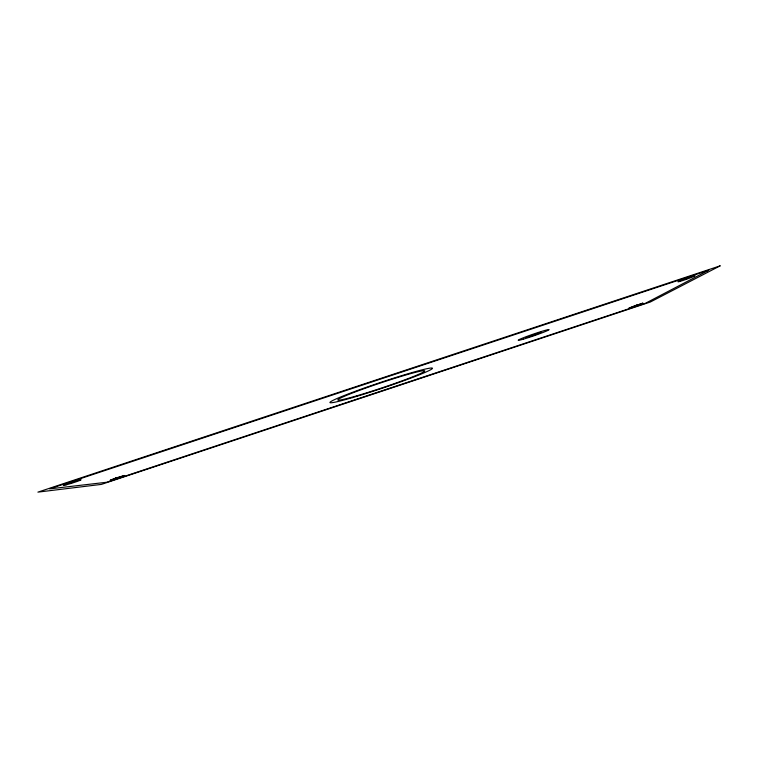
<?xml version="1.0" encoding="UTF-8"?>
<svg xmlns="http://www.w3.org/2000/svg" width="758" height="758" viewBox="0 0 758 758"><rect width="100%" height="100%" fill="white"/><g stroke="black" fill="none" stroke-linecap="round" stroke-linejoin="round"><path stroke-width="1.14" d="M635.915 305.635L642.926 303.105L628.941 308.146L637.923 304.564M686.407 278.764L689.23 277.267M115.595 478.071L110.156 480.288L124.615 475.484L115.595 478.071L117.386 477.881M69.651 482.799L72.19 482.533M526.137 337.452L534.257 335.197L541.25 332.307L526.137 337.452M708.683 270.236L645.589 303.209L106.651 482.259L49.545 488.872L708.683 270.236M720.1 265.869L650.317 302.025L101.392 484.4L37.9 492.131L720.1 265.869M352.366 397.637A53.979 3.013 -18.5 0 0 432.316 368.596A53.979 3.013 -18.5 0 0 359.103 389.896A53.979 3.013 -18.5 0 0 352.366 397.637M523.541 339.11A16.269 0.881 -19 0 0 548.764 329.938A16.269 0.881 -19 0 0 528.714 335.747A16.269 0.881 -19 0 0 523.541 339.11M357.056 395.733A45.793 2.558 -18.5 0 0 424.613 371.155A45.793 2.558 -18.5 0 0 362.163 389.366A45.793 2.558 -18.5 0 0 357.056 395.733M679.879 281.408A9.143 0.502 -19.5 0 0 694.565 276.064A9.143 0.502 -19.5 0 0 684.853 278.792A9.143 0.502 -19.5 0 0 679.879 281.408M65.927 484.893A9.39 0.531 -17.5 0 0 80.86 479.947A9.39 0.531 -17.5 0 0 69.717 482.78A9.39 0.531 -17.5 0 0 65.927 484.893"/></g></svg>
